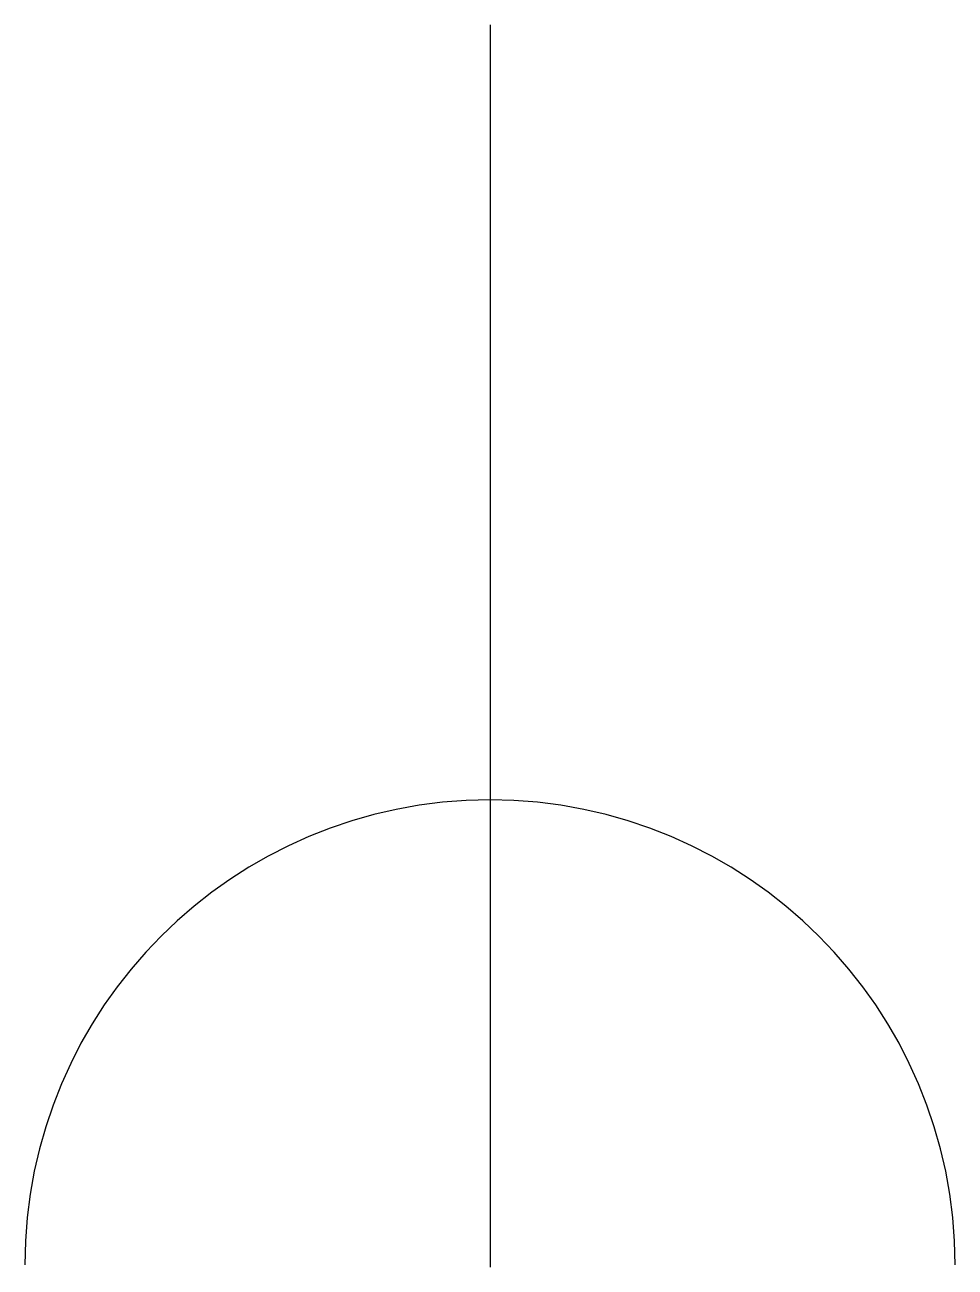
# Model space of a CAD drawing. Header units: millimetres. Extents: x -1.8 to 1.8, y -4.81 to 0.
import ezdxf

# ---------------------------------------------------------------- set-up
doc = ezdxf.new("R2010")
doc.units = ezdxf.units.MM

msp = doc.modelspace()

# ---------------------------------------------------------------- linework, layer by layer
at = {"transparency": 33554687}
for p, q in [((0, 0), (0, -3)), ((0, -3), (0, -4.8085))]:
    msp.add_line(p, q, dxfattribs=at)
msp.add_arc((0, -4.8), 1.8, 0, 180, dxfattribs=at)

doc.saveas('drawing.dxf')
